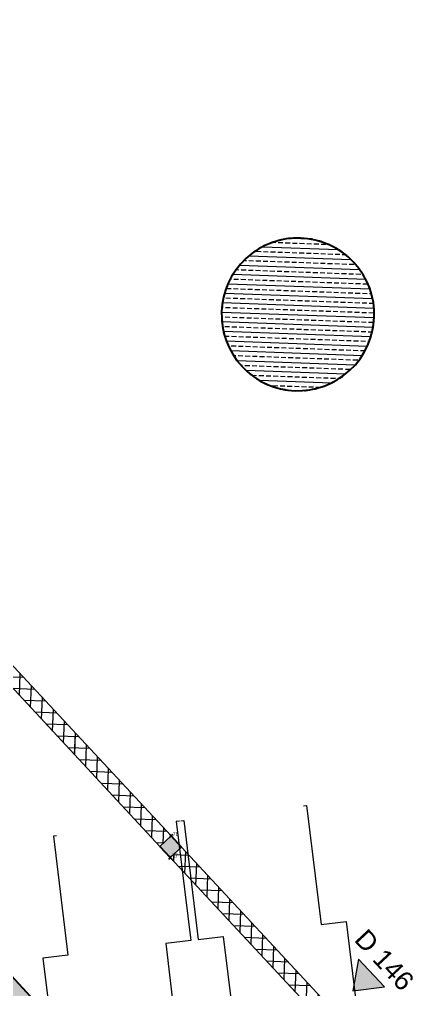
# Model space of a CAD drawing. Header units: metres. Extents: x 400403 to 400526, y 4543947 to 4544120.
# Drawn here: x 400463.96 to 400469.28, y 4544020.98 to 4544033.69 of the extents above; entities that cross this region are included whole.
import ezdxf

# ---------------------------------------------------------------- set-up
doc = ezdxf.new("R2010")
doc.units = ezdxf.units.M
doc.linetypes.add('Dash', pattern=[0.6, 0.3, -0.3])
doc.layers.add('A_AREA', color=4, linetype='Dash', lineweight=60, true_color=0x00ffff)
doc.layers.add('A_RC', color=7, linetype='Continuous', lineweight=15, true_color=0x007f00)
for name, color, linetype, lineweight in [('A_ELEVATION_2', 7, 'Continuous', 18), ('A_HATCH', 7, 'Continuous', 18), ('A_SECTION_LINE', 7, 'Continuous', 5), ('G-PLANOTM', 7, 'Continuous', 13)]:
    doc.layers.add(name, color=color, linetype=linetype, lineweight=lineweight)
doc.styles.add('Arial_1', font='Arial.ttf', dxfattribs={"height": 0.2499999999999998})
pattern_1 = [(45, (0, 0), (-0.1060660171779821, 0.1060660171779821), []), (135, (0, 0), (-0.1060660171779821, -0.1060660171779821), [])]
pattern_2 = [(45, (0, 0), (-0.08838834764831845, 0.08838834764831845), []), (45, (0.08800000000000001, 0), (-0.08838834764831845, 0.08838834764831845), [0.063, -0.031])]

# ---------------------------------------------------------------- blocks, each defined once
blk = doc.blocks.new('D1010-30_Escalator - H_6120-4134674-PERON KAT _1_10 _-3_21_ KOTU TUĞLA DUVAR PLANI - 1_2')
at = {"layer": 'G-PLANOTM'}
for p, q in [((-1.16000000000027, 8.565075471160132), (-1.16000000000027, 6.995075471160143)), ((-1.118368813208016, 8.565075471160132), (-1.16000000000027, 8.565075471160132)), ((0.5183688132078815, 8.565075471160132), (0.5600000000001282, 8.565075471160132)), ((0.5600000000001282, 8.565075471160132), (0.5600000000001282, 6.995075471160143)), ((-1.489999999989606, 6.995075471160143), (-1.489999999989606, 0.6249484522379355)), ((-1.16000000000027, 6.995075471160143), (-1.489999999989606, 6.995075471160143)), ((0.5600000000001282, 6.995075471160143), (0.8899999999894214, 6.995075471160143)), ((0.8899999999894214, 6.995075471160143), (0.8899999999894214, 0.6249484522379355))]:
    blk.add_line(p, q, dxfattribs=at)
blk = doc.blocks.new('D1010-30_Escalator - H_6120-V16-PERON KAT _1_10 _-3_21_ KOTU TUĞLA DUVAR PLANI - 1_2')
at = {"layer": 'G-PLANOTM'}
for p, q in [((-1.16000000000027, 8.565075471160132), (-1.16000000000027, 6.995075471160143)), ((-1.118368813208016, 8.565075471160132), (-1.16000000000027, 8.565075471160132)), ((0.5183688132078815, 8.565075471160132), (0.5600000000001282, 8.565075471160132)), ((0.5600000000001282, 8.565075471160132), (0.5600000000001282, 6.995075471160143)), ((-1.489999999989606, 6.995075471160143), (-1.489999999989606, 0.6249484522379355)), ((-1.16000000000027, 6.995075471160143), (-1.489999999989606, 6.995075471160143)), ((0.5600000000001282, 6.995075471160143), (0.8899999999894214, 6.995075471160143)), ((0.8899999999894214, 6.995075471160143), (0.8899999999894214, 0.6249484522379355))]:
    blk.add_line(p, q, dxfattribs=at)
blk = doc.blocks.new('M09-PRT-S24-ZZ-M3-ARC-01_rvt-1-PERON KAT _1_10 _-3_21_ KOTU TUĞLA DUVAR PLANI - 1_2')
at = {"layer": 'A_HATCH', "lineweight": 5, "true_color": 0x787878}
h = blk.add_hatch(dxfattribs=at)
h.set_pattern_fill('FP_2', color=8, style=0, pattern_type=2)
h.set_pattern_definition(pattern_1)
h.paths.add_polyline_path([(107.3229538636915, 3.079999999999629), (107.5216859494238, 3.079999999999629), (107.5216859494238, 3.279999999999636), (104.0645754535538, 3.279999999999644), (104.0645754535538, 3.079999999999647)], flags=0)
h.paths.add_polyline_path([(101.4145754535538, 3.079999999999647), (103.8645754535538, 3.079999999999647), (103.8645754535538, 3.279999999999644), (101.4145754535538, 3.279999999999644)], flags=0)
h.paths.add_polyline_path([(100.0645754535538, 3.079999999999655), (100.0645754535538, 3.279999999999644), (96.8645754535538, 3.279999999999661), (96.8645754535538, 3.079999999999664)], flags=0)
h.paths.add_polyline_path([(95.28658576869925, 3.079999999999664), (96.66457545355381, 3.079999999999664), (96.66457545355381, 3.279999999999661), (93.46457545355382, 3.27999999999967), (93.46457545355382, 3.079999999999672)], flags=0)
h.paths.add_polyline_path([(93.26457545355383, 3.079999999999681), (93.26457545355383, 3.27999999999967), (91.26407545355382, 3.279999999999679), (91.26407545355382, 3.079999999999681), (92.27749374495119, 3.079999999999681)], flags=0)
at = {"layer": 'A_RC', "lineweight": 5, "true_color": 0xff8000}
blk.add_hatch(color=30, dxfattribs=at).paths.add_polyline_path([(96.8645754535538, 3.079999999999699), (96.8645754535538, 3.279999999999696), (96.66457545355381, 3.279999999999696), (96.66457545355381, 3.079999999999699)], flags=0)
at = {"layer": 'A_AREA', "lineweight": 25}
for radius, start, end in [(0.9999999999999991, 111.1208418329363, 113.8791581670467), (0.9999999999999947, 104.046090928137, 106.7156354703542), (1.000000000000007, 97.0119637226827, 99.28654743376914), (1.000000000000008, 80.71345304280258, 82.98803614713475), (0.9999999999999809, 73.28436500232746, 75.95390880904506), (0.999999999999984, 66.12084229982558, 68.87915770017139), (0.9999999999999823, 125.7134519784667, 127.9880364378869), (0.9999999999999976, 118.2843643521825, 120.9539091705478), (0.9999999999999989, 59.04609128868233, 61.71563482190602), (1.000000000000005, 52.01196401186889, 54.28654637514186), (0.9999999999999899, 149.0460906414101, 151.7156359860382), (0.9999999999999917, 142.0119634689815, 144.2865483625083), (0.9999999999999978, 35.71345395786096, 37.98803589716013), (0.9999999999999899, 28.28436550839223, 30.95390852767147), (1.000000000000002, 156.1208414988926, 158.879158501086), (0.9999999999999909, 21.12084262607655, 23.87915737392368), (0.999999999999987, 163.2843639387519, 165.9539094004029), (1.000000000000002, 14.04609151183986, 16.7156344205393), (0.9999999999999883, 170.7134513883772, 172.9880365990859), (0.9999999999999903, 7.01196416712818, 9.286545806786558), (0.9999999999999813, 187.011963399381, 189.2865486172692), (0.9999999999999939, 350.7134541876225, 352.9880358343876), (0.9999999999999925, 194.0460905964918, 196.7156360668131), (1.000000000000001, 343.2843655738744, 345.9539084912616), (0.9999999999999979, 201.1208414934123, 203.8791585065977), (0.9999999999999949, 336.1208426205596, 338.879157379438), (0.9999999999999938, 208.284364004236, 210.9539093639932), (0.999999999999995, 329.0460914669319, 331.7156345013422), (0.9999999999999849, 215.7134516180902, 217.9880365363237), (0.9999999999999973, 322.0119640975444, 324.2865460614959), (1.000000000000002, 232.0119635546468, 234.2865480488806), (0.9999999999999958, 239.0460908196609, 241.7156356654606), (0.9999999999999994, 298.2843651604593, 300.9539087211214), (0.9999999999999998, 305.7134535974773, 307.9880359955991), (1.000000000000008, 246.1208418196429, 248.8791581803545), (0.9999999999999944, 253.2843645102928, 255.9539090826185), (0.9999999999999993, 260.7134525331473, 262.9880362863613), (0.9999999999999966, 277.0119638438271, 279.2865469902868), (0.9999999999999993, 284.0460911801951, 286.7156350170015), (0.9999999999999912, 291.1208422865327, 293.879157713477)]:
    blk.add_arc((92.79286300971337, 9.150000000000004), radius, start, end, dxfattribs=at)
at = {"layer": 'A_ELEVATION_2', "lineweight": 20}
for p, q in [((96.66457545355375, 3.279999999999663), (93.46457545355375, 3.279999999999673)), ((100.0645754535537, 3.279999999999652), (96.86457545355374, 3.279999999999662)), ((93.46457545355375, 3.079999999999673), (96.66457545355375, 3.079999999999663)), ((96.86457545355374, 3.079999999999662), (100.0645754535537, 3.079999999999652))]:
    blk.add_line(p, q, dxfattribs=at)
at = {"layer": 'A_ELEVATION_2', "lineweight": 13}
for p, q in [((96.66457545355375, 3.079999999999663), (96.66457545355375, 3.279999999999663)), ((96.86457545355374, 3.279999999999662), (96.86457545355374, 3.079999999999662))]:
    blk.add_line(p, q, dxfattribs=at)
at = {"layer": 'A_RC', "color": 7, "lineweight": 25}
for p, q in [((96.86457545355374, 3.279999999999699), (96.66457545355375, 3.279999999999699)), ((96.66457545355375, 3.079999999999699), (96.86457545355374, 3.079999999999699))]:
    blk.add_line(p, q, dxfattribs=at)
at = {"layer": 'A_RC', "color": 7}
for p, q in [((96.66457545355375, 3.279999999999699), (96.66457545355375, 3.079999999999699)), ((96.86457545355374, 3.079999999999699), (96.86457545355374, 3.279999999999699))]:
    blk.add_line(p, q, dxfattribs=at)
at = {"lineweight": 15, "rotation": 53.99999999999949}
for name, p in [('D1010-30_Escalator - H_6120-4134674-PERON KAT _1_10 _-3_21_ KOTU TUĞLA DUVAR PLANI - 1_2', (104.182542932705, -0.6366902807309066)), ('D1010-30_Escalator - H_6120-V16-PERON KAT _1_10 _-3_21_ KOTU TUĞLA DUVAR PLANI - 1_2', (103.2303308239912, -1.947297811618337))]:
    blk.add_blockref(name, p, dxfattribs=at)
blk = doc.blocks.new('M09-PRT-S24-ZZ-M3-STR-01_rvt-1-PERON KAT _1_10 _-3_21_ KOTU TUĞLA DUVAR PLANI - 1_2')
at = {"layer": 'A_HATCH', "lineweight": 5, "true_color": 0x787878}
h = blk.add_hatch(dxfattribs=at)
h.set_pattern_fill('FP_1', color=8, style=0, pattern_type=2)
h.set_pattern_definition(pattern_2)
h.paths.add_polyline_path([(113.3411379111876, -1.49999999999107), (113.3411379111876, 0.5000000000089261), (81.48825615765222, 0.5000000000090474), (84.2410200630766, -1.499999999990966), (110.3320458874396, -1.499999999991052)], flags=0)
h.paths.add_polyline_path([(68.20475755496669, -1.499999999990914), (69.07452269409202, -1.499999999990914), (66.46020348312625, 0.3994140440643688), (66.5332834561283, 0.5000000000090994), (62.50628652822222, 0.5000000000091167), (65.25905036916451, -1.499999999990914), (66.70021154309265, -1.499999999990914)], flags=0)
at = {"layer": 'A_RC', "lineweight": 5, "true_color": 0x787878}
h = blk.add_hatch(dxfattribs=at)
h.set_pattern_fill('FP_1', color=8, style=0, pattern_type=2)
h.set_pattern_definition(pattern_2)
h.paths.add_polyline_path([(92.79286301040926, 8.150000000008227), (92.90482748651259, 8.156287790114977), (93.0153839443656, 8.175072087826402), (93.12314207236444, 8.206116669699853), (93.22674674952684, 8.2490311321058), (93.32489508692463, 8.303275800779934), (93.41635281226802, 8.36816851754019), (93.49996979159582, 8.442893218821677), (93.57469449287731, 8.526510198149484), (93.63958720963757, 8.617967923492877), (93.69383187831168, 8.716116260890661), (93.73674634071764, 8.81972093805305), (93.7677909225911, 8.927479066051902), (93.78657522030252, 9.038035523904911), (93.79286301040928, 9.150000000008225), (93.78657522030252, 9.26196447611153), (93.7677909225911, 9.37252093396453), (93.73674634071764, 9.480279061963381), (93.69383187831168, 9.58388373912578), (93.63958720963757, 9.682032076523555), (93.57469449287731, 9.773489801866946), (93.49996979159582, 9.857106781194762), (93.41635281226802, 9.931831482476243), (93.32489508692463, 9.996724199236498), (93.22674674952684, 10.05096886791064), (93.12314207236444, 10.09388333031659), (93.0153839443656, 10.12492791219004), (92.90482748651259, 10.14371220990146), (92.79286301040926, 10.15000000000821), (92.68089853430598, 10.14371220990146), (92.57034207645297, 10.12492791219005), (92.46258394845412, 10.09388333031659), (92.35897927129173, 10.05096886791064), (92.26083093389394, 9.996724199236498), (92.16937320855055, 9.931831482476243), (92.08575622922275, 9.857106781194771), (92.01103152794126, 9.773489801866955), (91.946138811181, 9.682032076523555), (91.89189414250686, 9.58388373912578), (91.84897968010092, 9.480279061963389), (91.81793509822745, 9.37252093396453), (91.79915080051605, 9.26196447611153), (91.79286301040929, 9.150000000008225), (91.79915080051605, 9.03803552390492), (91.81793509822745, 8.927479066051902), (91.84897968010092, 8.81972093805305), (91.89189414250686, 8.716116260890661), (91.946138811181, 8.617967923492886), (92.01103152794126, 8.526510198149484), (92.08575622922275, 8.442893218821677), (92.16937320855055, 8.368168517540198), (92.26083093389394, 8.303275800779941), (92.35897927129173, 8.24903113210581), (92.46258394845412, 8.206116669699853), (92.57034207645296, 8.175072087826402), (92.68089853430598, 8.156287790114977)], flags=0)
at = {"layer": 'A_ELEVATION_2', "lineweight": 25}
blk.add_line((113.3411379111876, 0.5000000000089322), (90.06390510369911, 0.5000000000090075), dxfattribs=at)
at = {"layer": 'A_RC', "color": 7, "lineweight": 25}
for radius, start, end in [(0.9999999999999858, 0, 179.9999999999999), (0.9999999999999941, 179.9999999999999, 359.9999999999996)]:
    blk.add_arc((92.79286301040922, 9.150000000008204), radius, start, end, dxfattribs=at)
blk = doc.blocks.new('Elevation - Filled Arrow-693709-PERON KAT _1_10 _-3_21_ KOTU TUĞLA DUVAR PLANI - 1_2')
at = {"layer": 'A_SECTION_LINE'}
blk.add_hatch(color=256, dxfattribs=at).paths.add_polyline_path([(6.591881948714948e-07, 0.005843741991433941), (0.002531957843382645, 0.002468698742516678), (-0.002450179215144995, 0.002468698742516693)], flags=0)
for p, q in [((6.591881948721558e-07, 0.005843741991433941), (-0.002450179215144995, 0.002468698742516693)), ((0.002531957843382645, 0.002468698742516679), (6.591881948714948e-07, 0.005843741991433941)), ((-0.002450179215144993, 0.002468698742516694), (0.002531957843382645, 0.002468698742516678))]:
    blk.add_line(p, q, dxfattribs=at)
blk = doc.blocks.new('D1010-30_Escalator - H_6120-4134674-PERON KAT _1_10 _-3_21_ KOTU TUĞLA DUVAR PLANI - 2_2')
at = {"layer": 'G-PLANOTM'}
for p, q in [((-1.16000000000027, 8.565075471160132), (-1.16000000000027, 6.995075471160143)), ((-1.118368813208016, 8.565075471160132), (-1.16000000000027, 8.565075471160132)), ((0.5183688132078815, 8.565075471160132), (0.5600000000001282, 8.565075471160132)), ((0.5600000000001282, 8.565075471160132), (0.5600000000001282, 6.995075471160143)), ((-1.489999999989606, 6.995075471160143), (-1.489999999989606, 0.6249484522379355)), ((-1.16000000000027, 6.995075471160143), (-1.489999999989606, 6.995075471160143)), ((0.5600000000001282, 6.995075471160143), (0.8899999999894214, 6.995075471160143)), ((0.8899999999894214, 6.995075471160143), (0.8899999999894214, 0.6249484522379355))]:
    blk.add_line(p, q, dxfattribs=at)
blk = doc.blocks.new('D1010-30_Escalator - H_6120-V14-PERON KAT _1_10 _-3_21_ KOTU TUĞLA DUVAR PLANI - 2_2')
at = {"layer": 'G-PLANOTM'}
for p, q in [((-1.16000000000027, 8.565075471160132), (-1.16000000000027, 6.995075471160143)), ((-1.118368813208016, 8.565075471160132), (-1.16000000000027, 8.565075471160132)), ((0.5183688132078815, 8.565075471160132), (0.5600000000001282, 8.565075471160132)), ((0.5600000000001282, 8.565075471160132), (0.5600000000001282, 6.995075471160143)), ((-1.489999999989606, 6.995075471160143), (-1.489999999989606, 0.6249484522379355)), ((-1.16000000000027, 6.995075471160143), (-1.489999999989606, 6.995075471160143)), ((0.5600000000001282, 6.995075471160143), (0.8899999999894214, 6.995075471160143)), ((0.8899999999894214, 6.995075471160143), (0.8899999999894214, 0.6249484522379355))]:
    blk.add_line(p, q, dxfattribs=at)
blk = doc.blocks.new('M09-PRT-S24-ZZ-M3-ARC-01_rvt-1-PERON KAT _1_10 _-3_21_ KOTU TUĞLA DUVAR PLANI - 2_2')
at = {"layer": 'A_HATCH', "lineweight": 5, "true_color": 0x787878}
h = blk.add_hatch(dxfattribs=at)
h.set_pattern_fill('FP_2', color=8, style=0, pattern_type=2)
h.set_pattern_definition(pattern_1)
h.paths.add_polyline_path([(107.5216859494238, 3.079999999999629), (107.5216859494238, 3.279999999999636), (104.0645754535538, 3.279999999999644), (104.0645754535538, 3.079999999999638)], flags=0)
h.paths.add_polyline_path([(101.4145754535538, 3.079999999999647), (103.8645754535538, 3.079999999999647), (103.8645754535538, 3.279999999999644), (101.4145754535538, 3.279999999999653)], flags=0)
h.paths.add_polyline_path([(100.0645754535538, 3.079999999999655), (100.0645754535538, 3.279999999999653), (96.86457545355383, 3.27999999999967), (96.86457545355383, 3.079999999999664), (97.19250210094442, 3.079999999999664)], flags=0)
h.paths.add_polyline_path([(96.66457545355385, 3.079999999999664), (96.66457545355385, 3.27999999999967), (93.46457545355383, 3.279999999999679), (93.46457545355383, 3.079999999999672)], flags=0)
h.paths.add_polyline_path([(93.26457545355385, 3.079999999999672), (93.26457545355385, 3.279999999999679), (91.26407545355383, 3.279999999999688), (91.26407545355383, 3.079999999999681)], flags=0)
at = {"layer": 'A_RC', "lineweight": 5, "true_color": 0xff8000}
blk.add_hatch(color=30, dxfattribs=at).paths.add_polyline_path([(96.86457545355383, 3.079999999999699), (96.86457545355383, 3.279999999999705), (96.66457545355385, 3.279999999999705), (96.66457545355385, 3.079999999999699)], flags=0)
at = {"layer": 'A_AREA', "lineweight": 25}
for radius, start, end in [(0.9999999999999886, 111.1208418329235, 113.8791581670708), (0.9999999999999877, 104.0460909281387, 106.7156354703679), (0.999999999999993, 97.01196372267624, 99.28654743376184), (0.9999999999999951, 80.71345304278182, 82.98803614713631), (0.9999999999999931, 73.2843650023251, 75.9539088090511), (0.9999999999999998, 66.12084229982149, 68.87915770017959), (1.000000000000008, 125.713451978483, 127.9880364378815), (1.000000000000009, 118.2843643521562, 120.953909170541), (1.000000000000001, 59.04609128867558, 61.71563482191534), (0.9999999999999981, 52.01196401185648, 54.28654637516955), (1.000000000000012, 149.0460906414219, 151.7156359860248), (1.000000000000004, 142.011963468978, 144.286548362494), (0.9999999999999931, 35.71345395786652, 37.98803589716425), (0.9999999999999928, 28.2843655083857, 30.95390852766969), (0.9999999999999967, 156.1208414989013, 158.8791585010998), (0.9999999999999958, 21.12084262606595, 23.87915737393607), (0.9999999999999926, 163.2843639387277, 165.9539094004213), (0.9999999999999879, 14.04609151184302, 16.71563442053936), (0.9999999999999931, 170.7134513883349, 172.9880365990855), (0.9999999999999956, 7.011964167130342, 9.286545806778243), (1.000000000000004, 187.011963399378, 189.286548617273), (0.9999999999999872, 350.7134541876296, 352.9880358343975), (1.000000000000003, 194.0460905964848, 196.7156360668348), (0.9999999999999952, 343.2843655738818, 345.9539084912562), (0.9999999999999946, 201.1208414934023, 203.8791585065953), (1.000000000000004, 336.1208426205624, 338.8791573794332), (0.9999999999999947, 208.2843640042492, 210.9539093639868), (1.000000000000005, 329.0460914669196, 331.7156345013436), (1, 215.7134516181025, 217.9880365363244), (0.9999999999999928, 322.0119640975332, 324.2865460615295), (0.9999999999999953, 232.0119635546489, 234.2865480488694), (0.9999999999999933, 239.0460908196629, 241.7156356654549), (0.9999999999999984, 298.2843651604695, 300.9539087211206), (1.000000000000005, 305.713453597486, 307.9880359956069), (1.000000000000003, 246.1208418196455, 248.8791581803465), (0.999999999999997, 253.2843645103148, 255.9539090826102), (0.999999999999996, 260.7134525331737, 262.9880362863515), (0.999999999999998, 277.0119638438345, 279.2865469902605), (1.000000000000006, 284.0460911802, 286.7156350170057), (0.9999999999999954, 291.1208422865378, 293.8791577134652)]:
    blk.add_arc((92.79286300971337, 9.150000000000004), radius, start, end, dxfattribs=at)
at = {"layer": 'A_ELEVATION_2', "lineweight": 20}
for p, q in [((96.66457545355375, 3.279999999999663), (93.46457545355375, 3.279999999999673)), ((100.0645754535537, 3.279999999999652), (96.86457545355374, 3.279999999999662)), ((93.46457545355375, 3.079999999999673), (96.66457545355375, 3.079999999999663)), ((96.86457545355374, 3.079999999999662), (100.0645754535537, 3.079999999999652))]:
    blk.add_line(p, q, dxfattribs=at)
at = {"layer": 'A_ELEVATION_2', "lineweight": 13}
for p, q in [((96.66457545355375, 3.079999999999663), (96.66457545355375, 3.279999999999663)), ((96.86457545355374, 3.279999999999662), (96.86457545355374, 3.079999999999662))]:
    blk.add_line(p, q, dxfattribs=at)
at = {"layer": 'A_RC', "color": 7, "lineweight": 25}
for p, q in [((96.86457545355374, 3.279999999999699), (96.66457545355375, 3.279999999999699)), ((96.66457545355375, 3.079999999999699), (96.86457545355374, 3.079999999999699))]:
    blk.add_line(p, q, dxfattribs=at)
at = {"layer": 'A_RC', "color": 7}
for p, q in [((96.66457545355375, 3.279999999999699), (96.66457545355375, 3.079999999999699)), ((96.86457545355374, 3.079999999999699), (96.86457545355374, 3.279999999999699))]:
    blk.add_line(p, q, dxfattribs=at)
at = {"lineweight": 15, "rotation": 53.99999999999949}
for name, p in [('D1010-30_Escalator - H_6120-4134674-PERON KAT _1_10 _-3_21_ KOTU TUĞLA DUVAR PLANI - 2_2', (104.182542932705, -0.6366902807309066)), ('D1010-30_Escalator - H_6120-V14-PERON KAT _1_10 _-3_21_ KOTU TUĞLA DUVAR PLANI - 2_2', (103.2303308239912, -1.947297811618337))]:
    blk.add_blockref(name, p, dxfattribs=at)
blk = doc.blocks.new('M09-PRT-S24-ZZ-M3-STR-01_rvt-1-PERON KAT _1_10 _-3_21_ KOTU TUĞLA DUVAR PLANI - 2_2')
at = {"layer": 'A_HATCH', "lineweight": 5, "true_color": 0x787878}
h = blk.add_hatch(dxfattribs=at)
h.set_pattern_fill('FP_1', color=8, style=0, pattern_type=2)
h.set_pattern_definition(pattern_2)
h.paths.add_polyline_path([(134.8422891331847, -1.499999999991148), (132.0895252922424, 0.5000000000088655), (131.3363932977988, 0.5000000000088741), (134.0891571387412, -1.499999999991139), (134.7297536497312, -1.499999999991148)], flags=0)
h.paths.add_polyline_path([(118.213362968265, -1.499999999991087), (118.922660002282, -1.499999999991087), (116.1698961613396, 0.5000000000089174), (81.48825615765222, 0.5000000000090301), (84.24102006307662, -1.499999999990983), (116.7118729063135, -1.499999999991078)], flags=0)
h.paths.add_polyline_path([(69.07452269409202, -1.499999999990931), (66.46020348312625, 0.3994140440643602), (66.5332834561283, 0.5000000000090734), (62.50628652822222, 0.5000000000090907), (65.25905036916453, -1.499999999990922), (69.03956343935432, -1.499999999990931)], flags=0)
at = {"layer": 'A_RC', "lineweight": 5, "true_color": 0x787878}
h = blk.add_hatch(dxfattribs=at)
h.set_pattern_fill('FP_1', color=8, style=0, pattern_type=2)
h.set_pattern_definition(pattern_2)
h.paths.add_polyline_path([(92.79286301040928, 8.150000000008209), (92.9048274865126, 8.156287790114968), (93.01538394436561, 8.175072087826386), (93.12314207236444, 8.20611666969984), (93.22674674952684, 8.249031132105792), (93.32489508692463, 8.303275800779925), (93.41635281226802, 8.368168517540175), (93.49996979159584, 8.442893218821661), (93.57469449287731, 8.526510198149472), (93.63958720963758, 8.617967923492868), (93.69383187831171, 8.716116260890649), (93.73674634071764, 8.819720938053038), (93.7677909225911, 8.92747906605189), (93.78657522030254, 9.038035523904899), (93.7928630104093, 9.150000000008207), (93.78657522030254, 9.261964476111512), (93.7677909225911, 9.372520933964518), (93.73674634071764, 9.480279061963373), (93.69383187831171, 9.583883739125762), (93.63958720963758, 9.68203207652354), (93.57469449287731, 9.773489801866939), (93.49996979159584, 9.85710678119475), (93.41635281226802, 9.931831482476234), (93.32489508692463, 9.996724199236489), (93.22674674952684, 10.05096886791062), (93.12314207236444, 10.09388333031657), (93.01538394436561, 10.12492791219002), (92.9048274865126, 10.14371220990144), (92.79286301040928, 10.1500000000082), (92.680898534306, 10.14371220990144), (92.57034207645297, 10.12492791219002), (92.46258394845414, 10.09388333031657), (92.35897927129174, 10.05096886791063), (92.26083093389396, 9.996724199236489), (92.16937320855057, 9.931831482476234), (92.08575622922277, 9.857106781194753), (92.01103152794127, 9.773489801866939), (91.946138811181, 9.68203207652354), (91.89189414250689, 9.583883739125762), (91.84897968010092, 9.480279061963373), (91.81793509822747, 9.372520933964518), (91.79915080051605, 9.261964476111517), (91.7928630104093, 9.15000000000821), (91.79915080051605, 9.038035523904902), (91.81793509822747, 8.927479066051893), (91.84897968010092, 8.819720938053042), (91.89189414250689, 8.716116260890653), (91.946138811181, 8.617967923492873), (92.01103152794127, 8.526510198149477), (92.08575622922277, 8.442893218821665), (92.16937320855057, 8.36816851754018), (92.26083093389396, 8.303275800779929), (92.35897927129174, 8.249031132105792), (92.46258394845414, 8.20611666969984), (92.57034207645296, 8.175072087826386), (92.680898534306, 8.156287790114968)], flags=0)
at = {"layer": 'A_ELEVATION_2', "lineweight": 25}
blk.add_line((116.1698961613395, 0.5000000000089231), (90.06390510369911, 0.5000000000090075), dxfattribs=at)
at = {"layer": 'A_RC', "color": 7, "lineweight": 25}
for radius, start, end in [(0.9999999999999858, 0, 179.9999999999999), (0.9999999999999941, 179.9999999999999, 359.9999999999996)]:
    blk.add_arc((92.79286301040922, 9.150000000008204), radius, start, end, dxfattribs=at)
blk = doc.blocks.new('Elevation - Filled Arrow-693709-PERON KAT _1_10 _-3_21_ KOTU TUĞLA DUVAR PLANI - 2_2')
at = {"layer": 'A_SECTION_LINE'}
blk.add_hatch(color=256, dxfattribs=at).paths.add_polyline_path([(6.591881948714948e-07, 0.005843741991433941), (0.002531957843382645, 0.002468698742516678), (-0.002450179215144995, 0.002468698742516693)], flags=0)
for p, q in [((6.591881948721558e-07, 0.005843741991433941), (-0.002450179215144995, 0.002468698742516693)), ((0.002531957843382645, 0.002468698742516679), (6.591881948714948e-07, 0.005843741991433941)), ((-0.002450179215144993, 0.002468698742516694), (0.002531957843382645, 0.002468698742516678))]:
    blk.add_line(p, q, dxfattribs=at)
blk = doc.blocks.new('*U825')
at = {"color": 0, "linetype": 'ByBlock', "lineweight": -2, "transparency": 16777216}
for p, q in [((-0.7071067811865476, -0.7071067811865476), (0.7071067811865476, 0.7071067811865476)), ((-0.7071067811865476, 0.7071067811865476), (0.7071067811865476, -0.7071067811865476))]:
    blk.add_line(p, q, dxfattribs=at)
blk = doc.blocks.new('*U1054', base_point=(400465.9372585689, 4544022.705818588))
at = {"color": 1, "linetype": 'ByBlock', "insert": (400465.9584717723, 4544022.705818588), "char_height": 0.05, "attachment_point": 7}
blk.add_mtext('77', dxfattribs=at)
blk = doc.blocks.new('*U1055', base_point=(400465.9372585689, 4544022.705818588))
at = {"color": 61, "linetype": 'ByBlock', "lineweight": -2}
blk.add_blockref('*U1054', (400465.9372585689, 4544022.705818588), dxfattribs=at)
blk = doc.blocks.new('*U1056', base_point=(400465.9372585689, 4544022.705818588))
at = {"color": 61, "linetype": 'ByBlock', "lineweight": -2}
blk.add_blockref('*U1055', (400465.9372585689, 4544022.705818588), dxfattribs=at)
at = {"color": 60, "linetype": 'ByBlock', "lineweight": -2, "xscale": 0.03, "yscale": 0.03, "zscale": 0.03, "rotation": 8.537736462515939e-07}
blk.add_blockref('*U825', (400465.9372585689, 4544022.705818588), dxfattribs=at)
blk = doc.blocks.new('*U1057', base_point=(400465.9475046064, 4544022.988475657))
at = {"color": 1, "linetype": 'ByBlock', "insert": (400465.9687178099, 4544022.988475657), "char_height": 0.05, "attachment_point": 7}
blk.add_mtext('78', dxfattribs=at)
blk = doc.blocks.new('*U1058', base_point=(400465.9475046064, 4544022.988475657))
at = {"color": 61, "linetype": 'ByBlock', "lineweight": -2}
blk.add_blockref('*U1057', (400465.9475046064, 4544022.988475657), dxfattribs=at)
blk = doc.blocks.new('*U1059', base_point=(400465.9475046064, 4544022.988475657))
at = {"color": 60, "linetype": 'ByBlock', "lineweight": -2, "xscale": 0.03, "yscale": 0.03, "zscale": 0.03, "rotation": 8.537736462515939e-07}
blk.add_blockref('*U825', (400465.9475046064, 4544022.988475657), dxfattribs=at)
at = {"color": 61, "linetype": 'ByBlock', "lineweight": -2}
blk.add_blockref('*U1058', (400465.9475046064, 4544022.988475657), dxfattribs=at)

msp = doc.modelspace()

# ---------------------------------------------------------------- block references
at = {"lineweight": 5, "rotation": 312.9239939576965}
for name in ['M09-PRT-S24-ZZ-M3-ARC-01_rvt-1-PERON KAT _1_10 _-3_21_ KOTU TUĞLA DUVAR PLANI - 1_2', 'M09-PRT-S24-ZZ-M3-STR-01_rvt-1-PERON KAT _1_10 _-3_21_ KOTU TUĞLA DUVAR PLANI - 1_2', 'M09-PRT-S24-ZZ-M3-ARC-01_rvt-1-PERON KAT _1_10 _-3_21_ KOTU TUĞLA DUVAR PLANI - 2_2', 'M09-PRT-S24-ZZ-M3-STR-01_rvt-1-PERON KAT _1_10 _-3_21_ KOTU TUĞLA DUVAR PLANI - 2_2']:
    msp.add_blockref(name, (400397.7144573492, 4544091.538091335), dxfattribs=at)
for name, p in [('*U1059', (400465.9475046064, 4544022.988475657)), ('*U1056', (400465.9372585689, 4544022.705818588))]:
    msp.add_blockref(name, p)
at = {"layer": 'A_SECTION_LINE', "xscale": 99.99999999910261, "yscale": 99.99999999910261, "zscale": 99.99999999910261, "rotation": 132.9239939576965}
for name in ['Elevation - Filled Arrow-693709-PERON KAT _1_10 _-3_21_ KOTU TUĞLA DUVAR PLANI - 1_2', 'Elevation - Filled Arrow-693709-PERON KAT _1_10 _-3_21_ KOTU TUĞLA DUVAR PLANI - 2_2']:
    msp.add_blockref(name, (400468.7569162828, 4544021.357506695), dxfattribs=at)

# ---------------------------------------------------------------- texts
at = {"layer": 'A_SECTION_LINE', "insert": (400468.5168185565, 4544021.790527119), "char_height": 0.2499999999977565, "width": 1.122362499989928, "attachment_point": 1, "rotation": 312.92399395769667, "style": 'Arial_1'}
msp.add_mtext('D 146', dxfattribs=at)
msp.add_mtext('D 146', dxfattribs=at)

doc.saveas('drawing.dxf')
